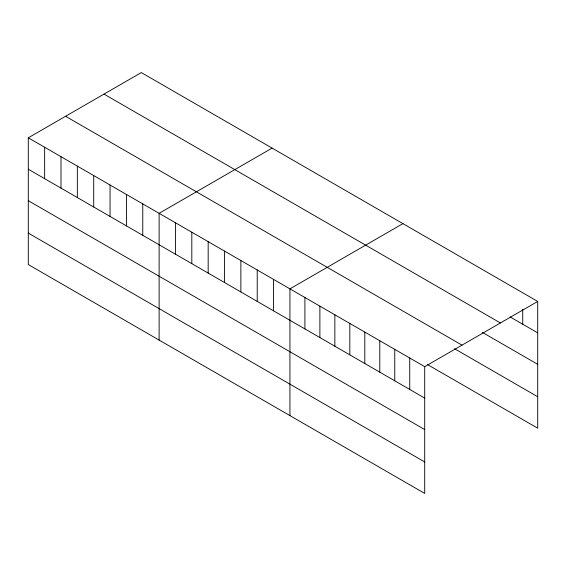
<?xml version="1.0" encoding="UTF-8"?>
<svg xmlns="http://www.w3.org/2000/svg" width="566" height="566" viewBox="0 0 566 566"><rect width="100%" height="100%" fill="white"/><g stroke="black" fill="none" stroke-linecap="round" stroke-linejoin="round"><path stroke-width="0.85" d="M28.3 137.807L424.712 366.669L424.712 493.425L28.3 264.563L28.3 137.807L141.288 72.575L537.7 301.437L537.7 428.193L427.627 364.645M272.105 148.101L159.117 213.332L159.117 340.088M402.921 223.627L289.934 288.858L289.934 415.614M424.712 366.669L537.7 301.437M509.994 316.868L537.7 332.865M104.002 94.097L500.415 322.967M482.289 332.334L537.7 364.32M65.585 116.278L461.998 345.147M454.583 348.748L537.7 396.738M28.3 169.234L424.712 398.096M28.3 200.689L424.712 429.559M28.3 233.1L424.712 461.969M522.722 309.376L522.722 324.219M409.734 358.023L409.734 389.45M394.757 349.378L394.757 380.805M379.786 340.732L379.786 372.159M364.808 332.086L364.808 363.513M349.83 323.441L349.83 354.868M334.86 314.795L334.86 346.222M319.882 306.149L319.882 337.577M304.904 297.504L304.904 328.931M273.576 279.42L273.576 310.84M257.226 269.975L257.226 301.402M240.875 260.537L240.875 291.964M224.525 251.092L224.525 282.519M208.175 241.654L208.175 273.081M191.817 232.216L191.817 263.636M175.467 222.771L175.467 254.198M142.766 203.894L142.766 235.315M126.409 194.449L126.409 225.876M110.059 185.011L110.059 216.438M93.708 175.566L93.708 206.993M77.358 166.128L77.358 197.555M61.001 156.69L61.001 188.11M44.65 147.245L44.65 178.672"/></g></svg>
